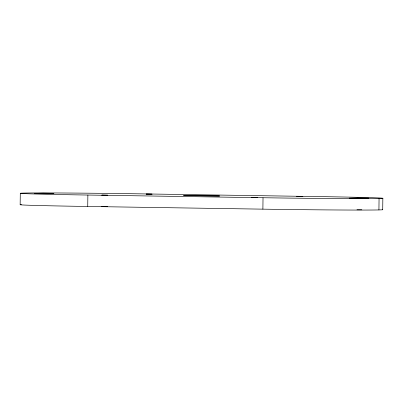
<?xml version="1.0" encoding="UTF-8"?>
<svg xmlns="http://www.w3.org/2000/svg" width="403" height="403" viewBox="0 0 403 403"><rect width="100%" height="100%" fill="white"/><g stroke="black" fill="none" stroke-linecap="round" stroke-linejoin="round"><path stroke-width="0.6" d="M20.15 204.694L20.291 193.269M382.422 209.625A91.431 0.957 0.7 0 1 262.887 209.152L87.733 206.467L87.869 195.042A91.431 0.957 0.7 0 1 24.079 193.067A91.431 0.957 0.7 0 1 140.113 193.848L315.267 196.533A91.431 0.957 0.7 0 1 379.062 198.513L378.921 209.933M262.887 209.152L263.028 197.732A91.431 0.957 0.7 0 0 379.062 198.513M382.709 209.731L382.85 198.306M361.839 209.767L356.932 209.762M103.878 206.538L107.631 206.613L101.541 206.538M254.651 197.43L257.608 197.5L251.517 197.425L254.479 197.495M87.869 195.042L263.028 197.732M87.733 206.467A91.431 0.957 0.7 0 1 21.535 204.568M296.82 196.392L302.844 196.468L296.82 196.392M101.808 195.107L107.772 195.193L101.808 195.107M146.168 194.08L152.037 194.17L146.168 194.08M43.025 193.188L34.32 193.39L53.977 193.359L43.025 193.188M186.78 195.5L183.516 195.576L219.625 196.004L186.78 195.5M357.874 198.019L349.164 198.221L368.821 198.185L357.874 198.019"/></g></svg>
